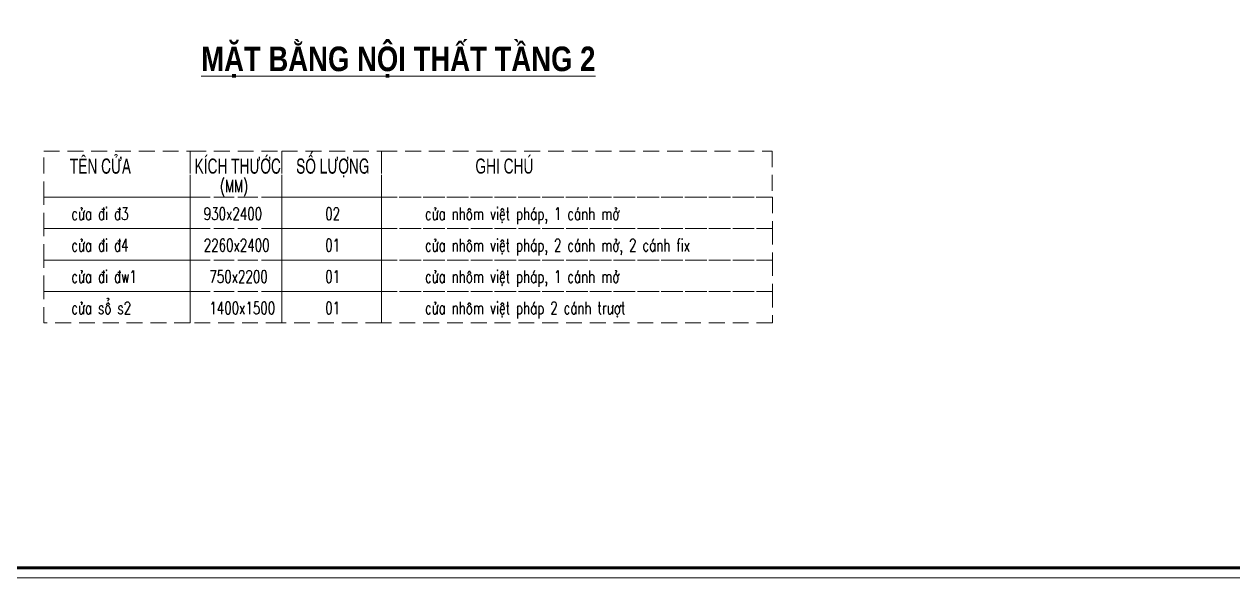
# Model space of a CAD drawing. Header units: millimetres. Extents: x 2565303 to 2664360, y -865723 to -262051.
# Drawn here: x 2637000 to 2651508, y -449171 to -442525 of the extents above; entities that cross this region are included whole.
import ezdxf
from ezdxf.enums import TextEntityAlignment as Align

# ---------------------------------------------------------------- set-up
doc = ezdxf.new("R2010")
doc.units = ezdxf.units.MM
doc.header["$LTSCALE"] = 10
doc.header["$MEASUREMENT"] = 0
doc.linetypes.add('HIDDEN', pattern=[9.525, 6.35, -3.175])
doc.layers.get('0').update_dxf_attribs({"linetype": 'CONTINUOUS'})
doc.layers.get('DEFPOINTS').update_dxf_attribs({"color": 10, "linetype": 'CONTINUOUS'})
for name, color, linetype, lineweight in [('-thay1', 7, 'CONTINUOUS', 18), ('LC MANH DUT', 35, 'HIDDEN', 5), ('LC Text1', 20, 'CONTINUOUS', 13), ('LC Text2', 7, 'CONTINUOUS', 13)]:
    doc.layers.add(name, color=color, linetype=linetype, lineweight=lineweight)
doc.layers.add('Khungten_LCDI', color=7, linetype='CONTINUOUS')
doc.styles.add('Khungten', font='', dxfattribs={"width": 0.9, "height": 5000})
doc.styles.add('LC 1', font='')
doc.styles.add('LC 2', font='', dxfattribs={"width": 0.7})
doc.styles.add('LC 3', font='vnsimli.shx', dxfattribs={"width": 0.75})
doc.styles.add('LC3', font='', dxfattribs={"width": 0.8})
doc.styles.add('Title', font='', dxfattribs={"width": 0.8})
doc.styles.get('Khungten').set_extended_font_data('.VnAvantH')
doc.styles.get('LC 1').set_extended_font_data('.VnAvantH', bold=True)
doc.styles.get('LC 2').set_extended_font_data('.VnArial NarrowH')
doc.styles.get('LC3').set_extended_font_data('.VnArialH', bold=True)
doc.styles.get('Title').set_extended_font_data('.VnBlackH')

# ---------------------------------------------------------------- blocks, each defined once
blk = doc.blocks.new('lcdi fix')
at = {"layer": 'DEFPOINTS', "lineweight": 0}
blk.add_lwpolyline([(-1200, -14850), (-1200, 14850), (40800, 14850), (40800, -14850)], close=True, dxfattribs=at)
at = {"layer": 'Khungten_LCDI', "color": 5, "lineweight": 60}
blk.add_lwpolyline([(0, -14650), (0, 14650), (40600, 14650), (40600, -14650)], close=True, dxfattribs=at)
at = {"color": 7, "style": 'Khungten', "width": 0.8}
for tag, p in [('REVISION', (39499, -10746)), ('NGAYHT', (39546, -11609))]:
    blk.add_attdef(tag, text='', height=200, dxfattribs=at).set_placement(p, align=Align.CENTER)
at = {"layer": 'LC Text1', "style": 'Title', "width": 1.485915}
for tag, p, p2 in [('TENBANVE1', (36913, -8886), (40339, -8886)), ('TENBANVE2', (36913, -9562), (40339, -9562))]:
    blk.add_attdef(tag, text='', height=250, dxfattribs=at).set_placement(p, p2, align=Align.FIT)
at = {"layer": 'LC Text1', "style": 'Title', "width": 0.7}
blk.add_attdef('SOBANVE', text='', height=250, dxfattribs=at).set_placement((39562, -13896), align=Align.CENTER)
blk = doc.blocks.new('TIEUDE1')
at = {"layer": 'LC Text2', "color": 7, "style": 'LC 1'}
blk.add_attdef('TIªU§Ò', text='', height=5, dxfattribs=at).set_placement((0, 0), align=Align.BOTTOM_CENTER)
blk.add_attdef('TL', text='', height=3, dxfattribs=at).set_placement((0, -2), align=Align.TOP_CENTER)

msp = doc.modelspace()

# ---------------------------------------------------------------- linework, layer by layer
at = {"layer": 'LC MANH DUT', "ltscale": 3}
for points in [[(2637234.4, -444049.3), (2638992.6, -444049.3), (2638992.6, -444601.8), (2637234.4, -444601.8)], [(2638992.6, -444049.3), (2640091.6, -444049.3), (2640091.6, -444601.8), (2638992.6, -444601.8)], [(2640091.6, -444049.3), (2641287.7, -444049.3), (2641287.7, -444601.8), (2640091.6, -444601.8)], [(2641287.7, -444049.3), (2645978.8, -444049.3), (2645978.8, -444601.8), (2641287.7, -444601.8)], [(2637234.4, -444601.8), (2638992.6, -444601.8), (2638992.6, -444979.1), (2637234.4, -444979.1)], [(2638992.6, -444601.8), (2640091.6, -444601.8), (2640091.6, -444979.1), (2638992.6, -444979.1)], [(2640091.6, -444601.8), (2641287.7, -444601.8), (2641287.7, -444979.1), (2640091.6, -444979.1)], [(2641287.7, -444601.8), (2645981, -444601.8), (2645981, -444979.1), (2641287.7, -444979.1)], [(2637234.4, -444979.1), (2638992.6, -444979.1), (2638992.6, -445356.3), (2637234.4, -445356.3)], [(2638992.6, -444979.1), (2640091.6, -444979.1), (2640091.6, -445356.3), (2638992.6, -445356.3)], [(2640091.6, -444979.1), (2641287.7, -444979.1), (2641287.7, -445356.3), (2640091.6, -445356.3)], [(2641287.7, -444979.1), (2645981, -444979.1), (2645981, -445356.3), (2641287.7, -445356.3)], [(2637234.4, -445356.3), (2638992.6, -445356.3), (2638992.6, -445733.5), (2637234.4, -445733.5)], [(2638992.6, -445356.3), (2640091.6, -445356.3), (2640091.6, -445733.5), (2638992.6, -445733.5)], [(2640091.6, -445356.3), (2641287.7, -445356.3), (2641287.7, -445733.5), (2640091.6, -445733.5)], [(2641287.7, -445356.3), (2645981, -445356.3), (2645981, -445733.5), (2641287.7, -445733.5)], [(2637234.4, -445733.5), (2638992.6, -445733.5), (2638992.6, -446110.8), (2637234.4, -446110.8)], [(2638992.6, -445733.5), (2640091.6, -445733.5), (2640091.6, -446110.8), (2638992.6, -446110.8)], [(2640091.6, -445733.5), (2641287.7, -445733.5), (2641287.7, -446110.8), (2640091.6, -446110.8)], [(2641287.7, -445733.5), (2645981, -445733.5), (2645981, -446110.8), (2641287.7, -446110.8)]]:
    msp.add_lwpolyline(points, close=True, dxfattribs=at)

# ---------------------------------------------------------------- block references
at = {"layer": '-thay1', "xscale": 0.6000000155618181, "yscale": 0.6000000155618181, "zscale": 0.6000000155618181}
msp.add_blockref('lcdi fix', (2630355.3, -440260.8), dxfattribs=at)
at = {"layer": 'LC Text2'}
ref = msp.add_blockref('TIEUDE1', (2641490.9, -443177.3), dxfattribs=dict(at, xscale=60, yscale=60, zscale=60))
ref.add_attrib('TIªU§Ò', '%%UmÆt b»ng néi thÊt tÇng 2', dxfattribs={"color": 7, "height": 295.465, "style": 'LC3', "width": 0.8}).set_placement((2641490.9, -443177.3), align=Align.BOTTOM_CENTER)

# ---------------------------------------------------------------- texts
at = {"layer": 'LC Text1', "style": 'LC 3', "width": 0.7}
for s, p in [('(MM)', (2639349, -444542.1)), ('cöa ®i ®3', (2637566, -444874.6)), ('930x2400', (2639156, -444874.6)), ('02', (2640614.1, -444874.6)), ('cöa nh«m viÖt ph¸p, 1 c¸nh më', (2641810.2, -444874.6)), ('cöa ®i ®4', (2637566, -445251.8)), ('2260x2400', (2639156, -445251.8)), ('01', (2640614.1, -445251.8)), ('cöa nh«m viÖt ph¸p, 2 c¸nh më, 2 c¸nh fix', (2641810.2, -445251.8)), ('cöa ®i ®w1', (2637566, -445629)), ('750x2200', (2639223.3, -445629)), ('01', (2640614.1, -445629)), ('cöa nh«m viÖt ph¸p, 1 c¸nh më', (2641810.2, -445629)), ('cöa sæ s2', (2637566, -446006.3)), ('1400x1500', (2639223.3, -446006.3)), ('01', (2640614.1, -446006.3)), ('cöa nh«m viÖt ph¸p 2 c¸nh tr\xadît', (2641810.2, -446006.3))]:
    msp.add_text(s, height=148.81, dxfattribs=at).set_placement(p)
at = {"layer": 'LC Text2', "lineweight": -2, "style": 'LC 2', "width": 0.8}
for s, p in [('sè l\xadîng', (2640265.1, -444318.1)), ('tªn cöa', (2637548.4, -444318.1)), ('kÝch th\xadíc', (2639045.4, -444318.1)), ('ghi chó', (2642416.5, -444318.1))]:
    msp.add_text(s, height=180, dxfattribs=at).set_placement(p)

doc.saveas('drawing.dxf')
